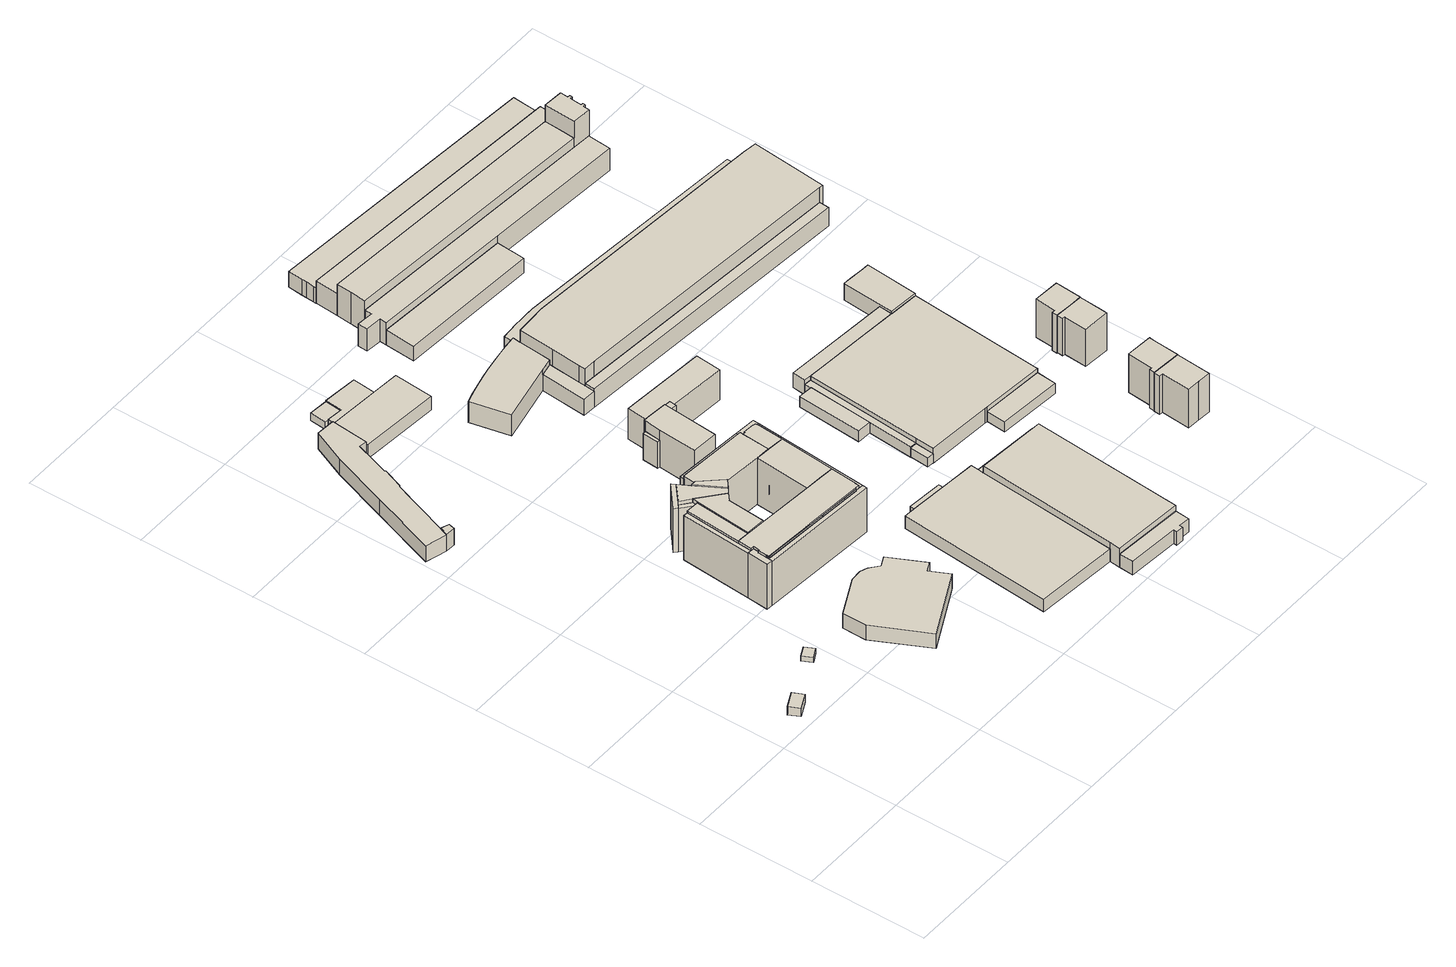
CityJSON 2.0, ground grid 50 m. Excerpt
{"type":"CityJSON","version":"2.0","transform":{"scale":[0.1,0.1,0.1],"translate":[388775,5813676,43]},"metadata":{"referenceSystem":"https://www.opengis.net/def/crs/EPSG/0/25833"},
"CityObjects":{
"building1":{"type":"Building","attributes":{"Gemeindeschluessel":"11000007","BezugspunktDach":"2200","function":"51009_1610","measuredHeight":3.98,"storeysAboveGround":0},"address":[{"country":"Germany","locality":"Berlin"}],"geometry":[{"type":"Solid","lod":"1","boundaries":[[[[0,1,2,3]],[[4,5,6,7]],[[4,7,3,2]],[[5,4,2,1]],[[6,5,1,0]],[[7,6,0,3]]]]}]},
"building2":{"type":"Building","attributes":{"Gemeindeschluessel":"11000007","BezugspunktDach":"2200","function":"31001_2143","measuredHeight":2.63,"storeysAboveGround":1},"address":[{"country":"Germany","locality":"Berlin","thoroughfareNumber":"76B (1)","thoroughfareName":"Bessemerstraße"}],"geometry":[{"type":"Solid","lod":"1","boundaries":[[[[8,9,10,11]],[[12,13,14,15]],[[12,15,11,10]],[[13,12,10,9]],[[14,13,9,8]],[[15,14,8,11]]]]}]},
"building3":{"type":"Building","attributes":{"Gemeindeschluessel":"11000007","BezugspunktDach":"2200","function":"51009_1610","measuredHeight":9.42,"storeysAboveGround":0},"address":[{"country":"Germany","locality":"Berlin"}],"geometry":[{"type":"Solid","lod":"1","boundaries":[[[[16,17,18,19]],[[20,21,22,23]],[[20,23,19,18]],[[21,20,18,17]],[[22,21,17,16]],[[23,22,16,19]]]]}]},
"building4":{"type":"Building","attributes":{"Gemeindeschluessel":"11000007","BezugspunktDach":"2200","function":"31001_2143","measuredHeight":7.79,"storeysAboveGround":2},"address":[{"country":"Germany","locality":"Berlin","thoroughfareNumber":"38 (2)","thoroughfareName":"Bessemerstraße"}],"geometry":[{"type":"Solid","lod":"1","boundaries":[[[[24,25,26,27,28,29,30,31,32,33,34,35,36]],[[37,38,39,40,41,42,43,44,45,46,47,48,49]],[[37,49,36,35]],[[38,37,35,34]],[[39,38,34,33]],[[40,39,33,32]],[[41,40,32,31]],[[42,41,31,30]],[[43,42,30,29]],[[44,43,29,28]],[[45,44,28,27]],[[46,45,27,26]],[[47,46,26,25]],[[48,47,25,24]],[[49,48,24,36]]]]}]},
"building5":{"type":"Building","attributes":{"Gemeindeschluessel":"11000007","BezugspunktDach":"2200","function":"31001_2143","measuredHeight":7.1,"storeysAboveGround":2},"address":[{"country":"Germany","locality":"Berlin","thoroughfareNumber":"76D (1)","thoroughfareName":"Bessemerstraße"}],"geometry":[{"type":"Solid","lod":"1","boundaries":[[[[50,51,52,53,54,55,56,57,58,59,60]],[[61,62,63,64,65,66,67,68,69,70,71]],[[61,71,60,59]],[[62,61,59,58]],[[63,62,58,57]],[[64,63,57,56]],[[65,64,56,55]],[[66,65,55,54]],[[67,66,54,53]],[[68,67,53,52]],[[69,68,52,51]],[[70,69,51,50]],[[71,70,50,60]]]]}]},
"building6":{"type":"Building","attributes":{"Gemeindeschluessel":"11000007","function":"51009_1610"},"address":[{"country":"Germany","locality":"Berlin"}],"children":["building6-1","building6-2","building6-3"]},
"building6-1":{"type":"BuildingPart","attributes":{"BezugspunktDach":"2200","measuredHeight":21.3,"storeysAboveGround":0},"parents":["building6"],"geometry":[{"type":"MultiSurface","lod":"1","boundaries":[[[72,73,74,75]],[[76,77,78,79]],[[76,79,75,74]],[[77,76,74,73]],[[80,81,82,83,84,85,86,73,72]],[[79,78,72,75]],[[77,86,85,84]],[[78,83,82,81,80]]]}]},
"building6-2":{"type":"BuildingPart","attributes":{"BezugspunktDach":"2200","measuredHeight":21.1,"storeysAboveGround":0},"parents":["building6"],"geometry":[{"type":"Solid","lod":"1","boundaries":[[[[87,88,86,85]],[[77,89,90,84]],[[89,77,86,88]],[[90,89,88,87]],[[84,90,87,85]],[[77,84,85,86]]]]}]},
"building6-3":{"type":"BuildingPart","attributes":{"BezugspunktDach":"2200","measuredHeight":21.1,"storeysAboveGround":0},"parents":["building6"],"geometry":[{"type":"Solid","lod":"1","boundaries":[[[[91,92,82,81]],[[83,93,94,78]],[[93,83,82,92]],[[94,93,92,91]],[[78,94,91,81]],[[83,78,81,82]]]]}]},
"building7":{"type":"Building","attributes":{"Gemeindeschluessel":"11000007","function":"51009_1610"},"address":[{"country":"Germany","locality":"Berlin"}],"children":["building7-1","building7-2","building7-3","building7-4","building7-5","building7-6"]},
"building7-1":{"type":"BuildingPart","attributes":{"BezugspunktDach":"2200","measuredHeight":21.5,"storeysAboveGround":0},"parents":["building7"],"geometry":[{"type":"Solid","lod":"1","boundaries":[[[[95,96,97,98,99,100,101,102,103,104,105,106,107,108,109,110]],[[111,112,113,114,115,116,117,118,119,120,121,122,123,124,125,126]],[[112,111,109,108]],[[113,112,108,107]],[[114,113,107,106]],[[115,114,106,105]],[[116,115,105,104]],[[117,116,104,103]],[[118,117,103,102]],[[119,118,102,101]],[[120,119,101,100]],[[121,120,100,99]],[[122,121,99,98]],[[125,124,96,95]],[[126,125,95,110]],[[111,126,110,109]],[[97,123,122,98]],[[124,123,97,96]]]]}]},
"building7-2":{"type":"BuildingPart","attributes":{"BezugspunktDach":"2200","measuredHeight":21.54,"storeysAboveGround":0},"parents":["building7"],"geometry":[{"type":"Solid","lod":"1","boundaries":[[[[127,128,129,130,131,132,133,134]],[[135,136,137,138,139,140,141,142]],[[135,142,134,133]],[[137,136,132,131]],[[138,137,131,130]],[[140,139,129,128]],[[141,140,128,127]],[[142,141,127,134]],[[136,135,133,132]],[[139,138,130,129]]]]}]},
"building7-3":{"type":"BuildingPart","attributes":{"BezugspunktDach":"2200","measuredHeight":22.33,"storeysAboveGround":0},"parents":["building7"],"geometry":[{"type":"MultiSurface","lod":"1","boundaries":[[[143,144,145,146,147,148,149,150]],[[151,152,153,154,155,111,126,156]],[[151,156,150,149]],[[152,157,158,149,148]],[[153,152,148,147]],[[154,153,147,146]],[[155,154,146,145]],[[111,155,145,144]],[[126,110,109,144,143]],[[156,126,143,150]],[[158,157,152,151]],[[111,109,110,126]]]}]},
"building7-4":{"type":"BuildingPart","attributes":{"BezugspunktDach":"2200","measuredHeight":21.57,"storeysAboveGround":0},"parents":["building7"],"geometry":[{"type":"MultiSurface","lod":"1","boundaries":[[[96,130,129,159,160,161,162,98,97]],[[122,163,164,165,166,139,138,124,123]],[[122,98,97,98]],[[163,122,98,162]],[[164,163,162,161]],[[165,164,161,160]],[[166,165,160,159]],[[139,166,159,129]],[[138,130,129,130]],[[124,138,130,96]],[[167,97,96,97]],[[123,97,98,122]],[[139,129,130,138]],[[123,168,124,96,97,167]]]}]},
"building7-5":{"type":"BuildingPart","attributes":{"BezugspunktDach":"2200","measuredHeight":21.55,"storeysAboveGround":0},"parents":["building7"],"geometry":[{"type":"Solid","lod":"1","boundaries":[[[[133,132,169,170]],[[171,136,135,172]],[[171,172,170,169]],[[136,171,169,132]],[[172,135,133,170]],[[135,136,132,133]]]]}]},
"building7-6":{"type":"BuildingPart","attributes":{"BezugspunktDach":"2200","measuredHeight":21.54,"storeysAboveGround":0},"parents":["building7"],"geometry":[{"type":"Solid","lod":"1","boundaries":[[[[157,173,174,158]],[[175,176,152,151]],[[175,151,158,174]],[[176,175,174,173]],[[152,176,173,157]],[[151,152,157,158]]]]}]},
"building8":{"type":"Building","attributes":{"Gemeindeschluessel":"11000007","function":"31001_2020"},"address":[{"country":"Germany","locality":"Berlin","thoroughfareNumber":"42B (4)","thoroughfareName":"Bessemerstraße"}],"children":["building8-1","building8-2","building8-3","building8-4","building8-5","building8-6","building8-7","building8-8","building8-9"]},
"building8-1":{"type":"BuildingPart","attributes":{"BezugspunktDach":"2200","measuredHeight":23.2,"storeysAboveGround":6},"parents":["building8"],"geometry":[{"type":"MultiSurface","lod":"1","boundaries":[[[177,178,179,180,181,182,183,184,185,186,187,188,189,190,191,192,193,194]],[[195,196,197,198,199,200,201,202,203,204,205,206,207,208,209,210,211,212]],[[195,212,194,193]],[[213,214,195,193,192]],[[196,215,197]],[[213,196,192,216,217]],[[198,197,191,190]],[[201,200,188,187]],[[202,201,187,186]],[[203,202,186,185]],[[204,203,185,184]],[[205,218,219,220,184,183]],[[206,205,183,182]],[[207,206,182,181]],[[208,207,181,180]],[[209,208,180,179]],[[210,209,179,178]],[[211,210,178,177]],[[212,211,177,194]],[[196,195,214,213]],[[213,217,215,196]],[[197,215,217,216,191]],[[199,221,222,189]],[[198,190,222,221]],[[200,199,189,188,223]],[[204,220,219,218]]]}]},
"building8-2":{"type":"BuildingPart","attributes":{"BezugspunktDach":"2200","measuredHeight":23.04,"storeysAboveGround":6},"parents":["building8"],"geometry":[{"type":"MultiSurface","lod":"1","boundaries":[[[224,225,226,227,228,229,230,231,232,233,234,235]],[[236,237,238,239,240,241,242,243,244,245,246,247]],[[237,236,234,233]],[[238,237,233,232]],[[239,238,232,231]],[[240,239,231,230]],[[241,240,230,229]],[[242,241,229,228]],[[243,242,228,227]],[[244,243,227,226]],[[245,244,226,225]],[[246,248,247]],[[236,247,235,234]],[[246,245,225,224]],[[247,248,249,235]],[[249,248,246,224]]]}]},
"building8-3":{"type":"BuildingPart","attributes":{"BezugspunktDach":"2200","measuredHeight":22.59,"storeysAboveGround":6},"parents":["building8"],"geometry":[{"type":"MultiSurface","lod":"1","boundaries":[[[250,251,252,253,254,255,256]],[[257,258,236,247,259,260,261]],[[257,261,256,255]],[[258,257,255,254]],[[236,258,254,253]],[[262,235,252,251]],[[260,259,251,250]],[[236,234,235,247]],[[259,247,235,262]],[[250,256,261,260]]]}]},
"building8-4":{"type":"BuildingPart","attributes":{"BezugspunktDach":"2200","measuredHeight":23.22,"storeysAboveGround":6},"parents":["building8"],"geometry":[{"type":"MultiSurface","lod":"1","boundaries":[[[263,264,225,249,262,265]],[[259,248,245,200,221,198]],[[259,198,265,262]],[[235,247,248,259,262,249]],[[245,225,224,249,248,249,225]],[[200,245,225,264]],[[222,189,188,264,263]],[[190,222,221,263,265]],[[248,247,235,249]],[[246,224,225,245]],[[246,248,249,224]],[[221,199,189,222]],[[200,188,189,199]],[[266,198,221,222,190]]]}]},
"building8-5":{"type":"BuildingPart","attributes":{"BezugspunktDach":"2200","measuredHeight":21.89,"storeysAboveGround":6},"parents":["building8"],"geometry":[{"type":"Solid","lod":"1","boundaries":[[[[267,268,269,220,219,270]],[[218,204,271,272,273,274]],[[218,274,270,219]],[[271,204,220,269]],[[272,271,269,268]],[[273,272,268,267]],[[274,273,267,270]],[[204,218,219,220]]]]}]},
"building8-6":{"type":"BuildingPart","attributes":{"BezugspunktDach":"2200","measuredHeight":22.98,"storeysAboveGround":6},"parents":["building8"],"geometry":[{"type":"MultiSurface","lod":"1","boundaries":[[[217,275,276,214]],[[277,278,215,195]],[[277,195,214,276]],[[278,277,276,275]],[[215,278,275,217]],[[195,196,213,214]],[[215,217,213,196]]]}]},
"building8-7":{"type":"BuildingPart","attributes":{"BezugspunktDach":"2200","measuredHeight":22.96,"storeysAboveGround":6},"parents":["building8"],"geometry":[{"type":"MultiSurface","lod":"1","boundaries":[[[279,280,281,282,283,284]],[[278,285,286,287,197,215]],[[275,217,215,284,283]],[[285,278,283,282]],[[288,289,290,291,282,281]],[[287,286,281,280]],[[197,287,280,279]],[[216,191,279,284]],[[278,215,217,275]],[[286,292,293,289,288]],[[285,291,290,289,293]],[[217,215,197,191,216]]]}]},
"building8-8":{"type":"BuildingPart","attributes":{"BezugspunktDach":"2200","measuredHeight":23.99,"storeysAboveGround":6},"parents":["building8"],"geometry":[{"type":"MultiSurface","lod":"1","boundaries":[[[290,289,288,294,295,296,297,298]],[[299,300,301,302,286,293,285,303]],[[299,303,298,297]],[[300,299,297,296]],[[286,302,294,288]],[[303,285,290,298]],[[301,300,304,296,295]],[[301,295,294,302]],[[293,286,288,289]],[[285,293,289,290]]]}]},
"building8-9":{"type":"BuildingPart","attributes":{"BezugspunktDach":"2200","measuredHeight":23.34,"storeysAboveGround":6},"parents":["building8"],"geometry":[{"type":"MultiSurface","lod":"1","boundaries":[[[305,306,307,308]],[[261,260,302,300]],[[261,300,308,307]],[[309,250,256,307,306]],[[302,260,306,305]],[[300,296,295,301,295,294,305,308]],[[260,261,256,250,309]],[[310,301,295,296,300]],[[302,294,295,301]]]}]},
"building9":{"type":"Building","attributes":{"Gemeindeschluessel":"11000007","BezugspunktDach":"2200","function":"51009_1610","measuredHeight":3.65,"storeysAboveGround":0},"address":[{"country":"Germany","locality":"Berlin"}],"geometry":[{"type":"Solid","lod":"1","boundaries":[[[[311,312,313,314,315]],[[316,317,318,319,320]],[[316,320,315,314]],[[317,316,314,313]],[[318,317,313,312]],[[319,318,312,311]],[[320,319,311,315]]]]}]},
"building10":{"type":"Building","attributes":{"Gemeindeschluessel":"11000007","BezugspunktDach":"2200","function":"31001_2120","measuredHeight":6.73,"storeysAboveGround":2},"address":[{"country":"Germany","locality":"Berlin","thoroughfareNumber":"38 (3)","thoroughfareName":"Bessemerstraße"}],"geometry":[{"type":"Solid","lod":"1","boundaries":[[[[321,322,323,324,325,326,327]],[[41,40,328,329,330,331,332]],[[41,332,327,326]],[[40,41,326,325]],[[328,40,325,324]],[[329,328,324,323]],[[330,329,323,322]],[[331,330,322,321]],[[332,331,321,327]]]]}]},
"building11":{"type":"Building","attributes":{"Gemeindeschluessel":"11000007","BezugspunktDach":"2200","function":"31001_2120","measuredHeight":4.16,"storeysAboveGround":1},"address":[{"country":"Germany","locality":"Berlin","thoroughfareNumber":"28 (2)","thoroughfareName":"Bessemerstraße"}],"geometry":[{"type":"Solid","lod":"1","boundaries":[[[[333,334,335,336,337,338]],[[339,340,341,342,329,328]],[[339,328,338,337]],[[340,339,337,336]],[[341,340,336,335]],[[342,341,335,334]],[[329,342,334,333]],[[328,329,333,338]]]]}]},
"building12":{"type":"Building","attributes":{"Gemeindeschluessel":"11000007","BezugspunktDach":"2200","function":"51009_1610","measuredHeight":12.98,"storeysAboveGround":0},"address":[{"country":"Germany","locality":"Berlin"}],"geometry":[{"type":"Solid","lod":"1","boundaries":[[[[343,344,345,346]],[[347,348,349,350]],[[347,350,346,345]],[[348,347,345,344]],[[349,348,344,343]],[[350,349,343,346]]]]}]},
"building13":{"type":"Building","attributes":{"Gemeindeschluessel":"11000007","BezugspunktDach":"2200","function":"31001_2111","measuredHeight":6.1,"storeysAboveGround":2},"address":[{"country":"Germany","locality":"Berlin","thoroughfareNumber":"76A (1)","thoroughfareName":"Bessemerstraße"}],"geometry":[{"type":"Solid","lod":"1","boundaries":[[[[351,352,353,354,355,356,357,358]],[[359,360,361,362,363,364,365,366]],[[359,366,358,357]],[[360,359,357,356]],[[361,360,356,355]],[[362,361,355,354]],[[363,362,354,353]],[[364,363,353,352]],[[365,364,352,351]],[[366,365,351,358]]]]}]},
"building14":{"type":"Building","attributes":{"Gemeindeschluessel":"11000007","BezugspunktDach":"2200","function":"51009_1610","measuredHeight":17.72,"storeysAboveGround":0},"address":[{"country":"Germany","locality":"Berlin"}],"geometry":[{"type":"Solid","lod":"1","boundaries":[[[[367,368,369,370]],[[371,372,373,374]],[[371,374,370,369]],[[372,371,369,368]],[[373,372,368,367]],[[374,373,367,370]]]]}]},
"building15":{"type":"Building","attributes":{"Gemeindeschluessel":"11000007","BezugspunktDach":"2200","function":"31001_2143","measuredHeight":2.89,"storeysAboveGround":1},"address":[{"country":"Germany","locality":"Berlin","thoroughfareNumber":"42A (1)","thoroughfareName":"Bessemerstraße"}],"geometry":[{"type":"Solid","lod":"1","boundaries":[[[[375,376,377,378]],[[379,380,381,382]],[[379,382,378,377]],[[380,379,377,376]],[[381,380,376,375]],[[382,381,375,378]]]]}]},
"building16":{"type":"Building","attributes":{"Gemeindeschluessel":"11000007","function":"31001_2020"},"address":[{"country":"Germany","locality":"Berlin","thoroughfareNumber":"42B","thoroughfareName":"Bessemerstraße"}],"children":["building16-1","building16-2"]},
"building16-1":{"type":"BuildingPart","attributes":{"BezugspunktDach":"2200","measuredHeight":15.37,"storeysAboveGround":4},"parents":["building16"],"geometry":[{"type":"MultiSurface","lod":"1","boundaries":[[[383,384,385,386,387,388]],[[389,390,391,392,393,394]],[[389,394,388,387]],[[390,389,387,386]],[[391,390,386,385]],[[392,391,385,384]],[[393,392,384,383]],[[394,393,395,396]],[[395,383,388,396]]]}]},
"building16-2":{"type":"BuildingPart","attributes":{"BezugspunktDach":"2200","measuredHeight":18.25,"storeysAboveGround":4},"parents":["building16"],"geometry":[{"type":"MultiSurface","lod":"1","boundaries":[[[397,398,399,400,401,402,403,404]],[[405,406,407,396,395,408,409,410]],[[405,410,404,403]],[[406,405,403,402]],[[407,406,402,401]],[[396,407,401,400]],[[383,388,411,400,399]],[[408,395,399,398]],[[409,408,398,397]],[[410,409,397,404]],[[395,396,411,388,383]]]}]},
"building17":{"type":"Building","attributes":{"Gemeindeschluessel":"11000007","function":"31001_2111"},"address":[{"country":"Germany","locality":"Berlin","thoroughfareNumber":"76A","thoroughfareName":"Bessemerstraße"}],"children":["building17-1","building17-2"]},
"building17-1":{"type":"BuildingPart","attributes":{"BezugspunktDach":"2200","measuredHeight":9.31,"storeysAboveGround":3},"parents":["building17"],"geometry":[{"type":"Solid","lod":"1","boundaries":[[[[412,413,414,415,416]],[[365,364,417,418,419]],[[365,419,416,415]],[[364,365,415,414]],[[417,364,414,413]],[[418,417,413,412]],[[419,418,412,416],[420,421,422,423]],[[422,421,420,423]]]]}]},
"building17-2":{"type":"BuildingPart","attributes":{"BezugspunktDach":"2200","measuredHeight":6.49,"storeysAboveGround":3},"parents":["building17"],"geometry":[{"type":"Solid","lod":"1","boundaries":[[[[424,425,426,427,428,423,422,429]],[[421,420,430,431,432,433,434,435]],[[421,435,429,422]],[[430,420,423,428]],[[431,430,428,427]],[[432,431,427,426]],[[433,432,426,425]],[[434,433,425,424]],[[435,434,424,429]],[[420,421,422,423]]]]}]},
"building18":{"type":"Building","attributes":{"Gemeindeschluessel":"11000007","BezugspunktDach":"2200","function":"51009_1610","measuredHeight":4.45,"storeysAboveGround":0},"address":[{"country":"Germany","locality":"Berlin"}],"geometry":[{"type":"Solid","lod":"1","boundaries":[[[[436,437,438,439]],[[440,441,442,443]],[[440,443,439,438]],[[441,440,438,437]],[[442,441,437,436]],[[443,442,436,439]]]]}]},
"building19":{"type":"Building","attributes":{"Gemeindeschluessel":"11000007","BezugspunktDach":"2200","function":"31001_2120","measuredHeight":5.25,"storeysAboveGround":1},"address":[{"country":"Germany","locality":"Berlin","thoroughfareNumber":"42A (2)","thoroughfareName":"Bessemerstraße"}],"geometry":[{"type":"Solid","lod":"1","boundaries":[[[[444,445,446,447]],[[448,449,450,451]],[[448,451,447,446]],[[449,448,446,445]],[[450,449,445,444]],[[451,450,444,447]]]]}]},
"building20":{"type":"Building","attributes":{"Gemeindeschluessel":"11000007","BezugspunktDach":"2200","function":"51009_1610","measuredHeight":4.87,"storeysAboveGround":0},"address":[{"country":"Germany","locality":"Berlin"}],"geometry":[{"type":"Solid","lod":"1","boundaries":[[[[452,453,454,455]],[[363,456,417,364]],[[363,364,455,454]],[[456,363,454,453]],[[417,456,453,452]],[[364,417,452,455]]]]}]},
"building21":{"type":"Building","attributes":{"Gemeindeschluessel":"11000007","function":"51009_1610"},"address":[{"country":"Germany","locality":"Berlin"}],"children":["building21-1","building21-2","building21-3","building21-4"]},
"building21-1":{"type":"BuildingPart","attributes":{"BezugspunktDach":"2200","measuredHeight":8.12,"storeysAboveGround":0},"parents":["building21"],"geometry":[{"type":"Solid","lod":"1","boundaries":[[[[457,458,459,460,461,462,463,464,465,466,467,468,469]],[[470,471,472,473,474,475,476,477,478,479,480,481,482]],[[471,470,468,467]],[[472,471,467,466]],[[473,472,466,465]],[[474,473,465,464]],[[475,474,464,463]],[[476,475,463,462]],[[477,476,462,461]],[[478,477,461,460]],[[479,478,460,459]],[[480,479,459,458]],[[481,480,458,457]],[[470,482,469,468]],[[482,481,457,469]]]]}]},
"building21-2":{"type":"BuildingPart","attributes":{"BezugspunktDach":"2200","measuredHeight":10.1,"storeysAboveGround":0},"parents":["building21"],"geometry":[{"type":"MultiSurface","lod":"1","boundaries":[[[483,484,485,486,487,488,489,490,491,492,493,494,495,496]],[[497,498,499,500,501,502,503,470,482,481,504,505,506,507]],[[497,507,496,495]],[[498,497,495,494]],[[499,498,494,493]],[[500,499,493,492]],[[501,500,492,491]],[[502,501,491,490]],[[503,502,490,489]],[[470,503,489,488]],[[469,468,488,487]],[[481,482,487,486],[481,457,469,482]],[[504,481,486,485]],[[508,509,485,484]],[[506,505,484,483]],[[507,506,483,496]],[[482,470,468,469]],[[457,481,482,469]],[[510,505,504,509,508]]]}]},
"building21-3":{"type":"BuildingPart","attributes":{"BezugspunktDach":"2200","measuredHeight":8.55,"storeysAboveGround":0},"parents":["building21"],"geometry":[{"type":"MultiSurface","lod":"1","boundaries":[[[511,512,513,509,508,514]],[[505,504,515,516,517,518]],[[505,518,514,508]],[[515,504,509,513]],[[516,515,513,512]],[[518,517,511,514]],[[504,505,508,509,519]],[[517,516,512,511]]]}]},
"building21-4":{"type":"BuildingPart","attributes":{"BezugspunktDach":"2200","measuredHeight":8.89,"storeysAboveGround":0},"parents":["building21"],"geometry":[{"type":"MultiSurface","lod":"1","boundaries":[[[520,521,522,523,524]],[[516,525,526,527,517]],[[516,512,511,524,523]],[[525,516,523,522]],[[526,525,522,521]],[[527,526,521,520]],[[517,527,520,524]],[[517,511,512,516]]]}]},
"building22":{"type":"Building","attributes":{"Gemeindeschluessel":"11000007","function":"31001_2120"},"address":[{"country":"Germany","locality":"Berlin","thoroughfareNumber":"42A","thoroughfareName":"Bessemerstraße"}],"children":["building22-1","building22-2","building22-3","building22-4","building22-5"]},
"building22-1":{"type":"BuildingPart","attributes":{"BezugspunktDach":"2200","measuredHeight":8.73,"storeysAboveGround":2},"parents":["building22"],"geometry":[{"type":"MultiSurface","lod":"1","boundaries":[[[528,529,530,531,532,533]],[[534,535,536,537,538,539]],[[534,539,540,541,542,543,533,532]],[[535,534,532,531]],[[536,535,531,530]],[[537,536,530,529]],[[538,537,529,528]],[[543,544,545,528,533]],[[539,538,546,540]],[[543,542,541,540]],[[540,546,545,544,543]]]}]},
"building22-2":{"type":"BuildingPart","attributes":{"BezugspunktDach":"2200","measuredHeight":5.85,"storeysAboveGround":2},"parents":["building22"],"geometry":[{"type":"MultiSurface","lod":"1","boundaries":[[[547,548,549,550]],[[551,552,553,554]],[[551,554,550,549]],[[553,552,548,547]],[[554,553,547,550]],[[552,551,549,548,555]]]}]},
"building22-3":{"type":"BuildingPart","attributes":{"BezugspunktDach":"2200","measuredHeight":9.79,"storeysAboveGround":2},"parents":["building22"],"geometry":[{"type":"MultiSurface","lod":"1","boundaries":[[[556,557,558,559,544,543,560,561,562,563]],[[564,565,566,540,546,567,568,569,570,571]],[[564,571,563,562]],[[572,573,562,561]],[[574,561,560]],[[575,543,560,566,560,543]],[[567,546,544,559]],[[568,567,559,558]],[[569,568,558,557],[552,551,549,548]],[[570,569,557,556]],[[571,570,556,563]],[[565,564,573,572]],[[566,576,574,560]],[[565,561,574,576]],[[540,566,560,543,575]],[[546,540,577,543,544]],[[549,551,552,548]]]}]},
"building22-4":{"type":"BuildingPart","attributes":{"BezugspunktDach":"2200","measuredHeight":4.99,"storeysAboveGround":2},"parents":["building22"],"geometry":[{"type":"Solid","lod":"1","boundaries":[[[[573,572,578,579,580,581]],[[450,449,582,565,564,583]],[[450,583,581,580]],[[449,450,580,579]],[[582,449,579,578]],[[583,564,573,581]],[[582,578,572,565]],[[565,572,573,564]]]]}]},
"building22-5":{"type":"BuildingPart","attributes":{"BezugspunktDach":"2200","measuredHeight":9.21,"storeysAboveGround":2},"parents":["building22"],"geometry":[{"type":"MultiSurface","lod":"1","boundaries":[[[574,543,542,584,585,586]],[[587,588,541,540,576,582]],[[587,582,586,585]],[[588,587,585,584]],[[541,588,584,542]],[[582,578,572,565,561,586]],[[589,540,541,542,543]],[[576,566,560,574]],[[540,543,560,566]],[[576,574,561,565]],[[565,572,578,582]]]}]},
"building23":{"type":"Building","attributes":{"Gemeindeschluessel":"11000007","function":"31001_2111"},"address":[{"country":"Germany","locality":"Berlin","thoroughfareNumber":"28 (1)","thoroughfareName":"Bessemerstraße"}],"children":["building23-1","building23-2","building23-3","building23-4","building23-5","building23-6"]},
"building23-1":{"type":"BuildingPart","attributes":{"BezugspunktDach":"2200","measuredHeight":23.06,"storeysAboveGround":5},"parents":["building23"],"geometry":[{"type":"MultiSurface","lod":"1","boundaries":[[[590,591,592,593,594,595,596,597,598,599,600,601,602]],[[603,604,605,606,607,608,609,610,611,612,613,614,615]],[[616,617,618,617,619,602,601]],[[604,620,621,603,601,600]],[[605,604,600,599]],[[606,605,599,598]],[[607,606,598,597]],[[608,607,597,596]],[[609,608,596,595]],[[610,609,595,594]],[[611,610,594,593]],[[612,611,593,592]],[[613,612,592,591]],[[614,613,591,590]],[[622,623,624,590,602]],[[603,618,617,616]],[[615,625,619,617,618]],[[603,621,620,604]],[[615,614,626,624,623,622]]]}]},
"building23-2":{"type":"BuildingPart","attributes":{"BezugspunktDach":"2200","measuredHeight":18,"storeysAboveGround":5},"parents":["building23"],"geometry":[{"type":"MultiSurface","lod":"1","boundaries":[[[619,617,616,627,628,629]],[[630,631,632,633,634,635]],[[630,635,629,628]],[[631,630,628,627]],[[621,636,627,616]],[[632,631,637,638]],[[633,632,616,603,618]],[[634,633,617,618,615,619]],[[639,623,640,619,629]],[[638,637,636,621]],[[618,603,616,617]],[[619,615,618,617]],[[635,634,640,623,639]]]}]},
"building23-3":{"type":"BuildingPart","attributes":{"BezugspunktDach":"2200","measuredHeight":8.7,"storeysAboveGround":5},"parents":["building23"],"geometry":[{"type":"Solid","lod":"1","boundaries":[[[[641,642,643,644]],[[645,646,647,648]],[[645,648,644,643]],[[647,646,642,641]],[[648,647,641,644]],[[646,645,643,642]]]]}]},
"building23-4":{"type":"BuildingPart","attributes":{"BezugspunktDach":"2200","measuredHeight":10.78,"storeysAboveGround":5},"parents":["building23"],"geometry":[{"type":"MultiSurface","lod":"1","boundaries":[[[621,620,649,650,636]],[[651,652,653,638,637]],[[651,637,636,650]],[[654,655,650,649]],[[653,652,649,620]],[[638,653,620,604,603]],[[652,651,655,654]],[[603,604,620,621]],[[638,656,621,636,637]]]}]},
"building23-5":{"type":"BuildingPart","attributes":{"BezugspunktDach":"2200","measuredHeight":10.76,"storeysAboveGround":5},"parents":["building23"],"geometry":[{"type":"MultiSurface","lod":"1","boundaries":[[[657,658,659,660,661,624,623,639,662,663,664]],[[665,666,635,634,667,668,669,670,671,672,673]],[[665,673,664,663]],[[666,665,663,662]],[[635,666,662,639]],[[634,635,639,635,634,623]],[[667,634,615,614,624]],[[668,667,624,661]],[[669,668,661,660]],[[670,669,660,659]],[[643,642,659,658]],[[671,670,646,645]],[[672,671,658,657]],[[673,672,657,664]],[[623,624,614,615]],[[645,646,642,643]]]}]},
"building23-6":{"type":"BuildingPart","attributes":{"BezugspunktDach":"2200","measuredHeight":8.66,"storeysAboveGround":5},"parents":["building23"],"geometry":[{"type":"MultiSurface","lod":"1","boundaries":[[[654,674,675,676,677,678,679,655]],[[680,681,682,683,684,685,686,687]],[[680,687,655,679]],[[681,680,679,678]],[[682,681,678,677]],[[683,682,677,676]],[[684,683,676,675]],[[685,684,675,674]],[[686,685,674,654]],[[687,686,654,652,651]],[[651,652,654,655]]]}]},
"building24":{"type":"Building","attributes":{"Gemeindeschluessel":"11000007","BezugspunktDach":"2200","function":"31001_2142","measuredHeight":16.34,"storeysAboveGround":3},"address":[{"country":"Germany","locality":"Berlin","thoroughfareNumber":"38 (1)","thoroughfareName":"Bessemerstraße"}],"geometry":[{"type":"Solid","lod":"1","boundaries":[[[[688,689,690,691,692,693,694,695,696,697,698]],[[699,700,701,702,703,704,705,706,707,708,709]],[[699,709,698,697]],[[700,699,697,696]],[[701,700,696,695]],[[702,701,695,694]],[[703,702,694,693]],[[704,703,693,692]],[[705,704,692,691]],[[706,705,691,690]],[[707,706,690,689]],[[708,707,689,688]],[[709,708,688,698]]]]}]},
"building25":{"type":"Building","attributes":{"Gemeindeschluessel":"11000007","BezugspunktDach":"2200","function":"31001_1010","measuredHeight":19.35,"storeysAboveGround":5},"address":[{"country":"Germany","locality":"Berlin","thoroughfareNumber":"66","thoroughfareName":"Bessemerstraße"}],"geometry":[{"type":"Solid","lod":"1","boundaries":[[[[710,711,712,713,714,715,716,717]],[[718,719,720,721,722,723,724,725]],[[718,725,717,716]],[[719,718,716,715]],[[720,719,715,714]],[[721,720,714,713]],[[722,721,713,712]],[[723,722,712,711]],[[724,723,711,710]],[[725,724,710,717]]]]}]},
"building26":{"type":"Building","attributes":{"Gemeindeschluessel":"11000007","BezugspunktDach":"2200","function":"31001_1010","measuredHeight":19.33,"storeysAboveGround":5},"address":[{"country":"Germany","locality":"Berlin","thoroughfareNumber":"64","thoroughfareName":"Bessemerstraße"}],"geometry":[{"type":"Solid","lod":"1","boundaries":[[[[726,727,728,729,730,731,732,733,734]],[[735,736,737,738,739,740,741,742,743]],[[735,743,734,733]],[[736,735,733,732]],[[737,736,732,731]],[[738,737,731,730]],[[739,738,730,729]],[[740,739,729,728]],[[741,740,728,727]],[[742,741,727,726]],[[743,742,726,734]]]]}]},
"building27":{"type":"Building","attributes":{"Gemeindeschluessel":"11000007","BezugspunktDach":"2200","function":"31001_1010","measuredHeight":18.12,"storeysAboveGround":4},"address":[{"country":"Germany","locality":"Berlin","thoroughfareNumber":"58","thoroughfareName":"Bessemerstraße"}],"geometry":[{"type":"Solid","lod":"1","boundaries":[[[[744,745,746,747,748,749,750,751]],[[752,753,754,755,756,757,758,759]],[[752,759,751,750]],[[753,752,750,749]],[[754,753,749,748]],[[755,754,748,747]],[[756,755,747,746]],[[757,756,746,745]],[[758,757,745,744]],[[759,758,744,751]]]]}]},
"building28":{"type":"Building","attributes":{"Gemeindeschluessel":"11000007","BezugspunktDach":"2200","function":"51009_1610","measuredHeight":6.37,"storeysAboveGround":0},"address":[{"country":"Germany","locality":"Berlin"}],"geometry":[{"type":"Solid","lod":"1","boundaries":[[[[760,761,762,763]],[[764,765,766,767]],[[764,767,763,762]],[[765,764,762,761]],[[766,765,761,760]],[[767,766,760,763]]]]}]},
"building29":{"type":"Building","attributes":{"Gemeindeschluessel":"11000007","BezugspunktDach":"2200","function":"31001_1010","measuredHeight":19.36,"storeysAboveGround":4},"address":[{"country":"Germany","locality":"Berlin","thoroughfareNumber":"56","thoroughfareName":"Bessemerstraße"}],"geometry":[{"type":"Solid","lod":"1","boundaries":[[[[768,769,770,771,772,773,774,775]],[[776,777,778,779,780,781,782,783]],[[776,783,775,774]],[[777,776,774,773]],[[778,777,773,772]],[[779,778,772,771]],[[780,779,771,770]],[[781,780,770,769]],[[782,781,769,768]],[[783,782,768,775]]]]}]}
},
"vertices":[
[157,540,63],[225,574,63],[203,619,63],[135,585,63],[203,619,23],[225,574,23],[157,540,23],[135,585,23],
[412,676,49],[454,698,49],[434,738,49],[391,717,49],[434,738,23],[454,698,23],[412,676,23],[391,717,23],
[140,2080,99],[147,2107,99],[113,2119,99],[99,2082,99],[113,2119,19],[147,2107,19],[140,2080,19],[99,2082,19],
[99,2082,96],[113,2119,96],[203,2373,96],[207,2374,96],[239,2459,96],[235,2461,96],[286,2611,96],[320,2608,96],[334,2767,96],[255,2773,96],[192,2629,96],[106,2387,96],[9,2109,96],[106,2387,18],[192,2629,18],[255,2773,18],[334,2767,18],[320,2608,18],[286,2611,18],[235,2461,18],[239,2459,18],[207,2374,18],[203,2373,18],[113,2119,18],[99,2082,18],[9,2109,18],
[734,370,95],[1021,514,95],[981,594,95],[1021,614,95],[946,764,95],[903,743,95],[864,774,95],[833,785,95],[783,782,95],[619,701,95],[619,599,95],[619,701,24],[783,782,24],[833,785,24],[864,774,24],[903,743,24],[946,764,24],[1021,614,24],[981,594,24],[1021,514,24],[734,370,24],[619,599,24],
[591,1416,234],[686,1498,234],[677,1514,234],[577,1427,234],[677,1514,21],[686,1498,21],[591,1416,21],[577,1427,21],[591,1416,194],[591,1416,232],[605,1427,232],[605,1427,21],[672,1486,21],[672,1486,232],[686,1498,232],
[700,1438,232],[722,1437,232],[722,1437,21],[700,1438,21],
[645,1371,232],[647,1392,232],[647,1392,21],[645,1371,21],
[1082,940,233],[1083,960,233],[1065,962,233],[1066,978,233],[1064,978,233],[1063,962,233],[1046,963,233],[1046,960,233],[984,965,233],[865,974,233],[580,995,233],[580,997,233],[571,998,233],[572,1006,233],[570,1007,233],[568,979,233],[570,1007,18],[572,1006,18],[571,998,18],[580,997,18],[580,995,18],[865,974,18],[984,965,18],[1046,960,18],[1046,963,18],[1063,962,18],[1064,978,18],[1066,978,18],[1065,962,18],[1083,960,18],[1082,940,18],[568,979,18],
[1043,1455,233],[1043,1460,233],[1092,1456,233],[1121,1454,233],[1123,1480,233],[1032,1487,233],[1031,1469,233],[1030,1456,233],[1031,1469,18],[1032,1487,18],[1123,1480,18],[1121,1454,18],[1092,1456,18],[1043,1460,18],[1043,1455,18],[1030,1456,18],
[568,979,235],[570,1007,235],[573,1044,235],[577,1044,235],[579,1070,235],[567,1071,235],[549,1072,235],[542,981,235],[549,1072,18],[567,1071,18],[579,1070,18],[577,1044,18],[573,1044,18],[542,981,18],[567,1071,233],[549,1072,233],
[1092,1454,233],[1101,1453,233],[1100,1444,233],[1102,1444,233],[1102,1444,18],[1100,1444,18],[1101,1453,18],[1092,1454,18],[1065,962,125],[1074,961,18],
[728,1510,233],[727,1492,233],[728,1510,18],[727,1492,18],
[590,1375,233],[572,1376,233],[572,1376,18],[590,1375,18],
[579,1070,246],[577,1044,246],[573,1044,246],[570,1007,246],[572,1006,246],[571,998,246],[573,998,246],[1046,963,246],[1063,962,246],[1064,978,246],[1066,978,246],[1075,1092,246],[1072,1092,246],[942,1102,246],[705,1121,246],[584,1130,246],[571,1131,246],[567,1071,246],[571,1131,22],[584,1130,22],[705,1121,22],[942,1102,22],[1072,1092,22],[1075,1092,22],[1066,978,22],[1064,978,22],[1063,962,22],[1046,963,22],[573,998,22],[571,998,22],[572,1006,22],[570,1007,22],[573,1044,22],[577,1044,22],[579,1070,22],[567,1071,22],[584,1130,243],[571,1131,243],[624,1127,22],[624,1127,246],[624,1127,243],[580,997,22],[580,997,241],[1046,963,241],[1009,1097,22],[1009,1097,246],[1075,1092,134],
[1056,1332,247],[1094,1329,247],[1102,1444,247],[1100,1444,247],[1100,1451,247],[1101,1453,247],[1092,1454,247],[1092,1456,247],[1043,1460,247],[1043,1455,247],[1030,1456,247],[1021,1335,247],[1030,1456,22],[1043,1455,22],[1043,1460,22],[1092,1456,22],[1092,1454,22],[1101,1453,22],[1100,1451,22],[1100,1444,22],[1102,1444,22],[1094,1329,22],[1056,1332,22],[1021,1335,22],[1027,1335,22],[1027,1335,247],
[799,1352,248],[960,1340,248],[1021,1335,248],[1030,1456,248],[1031,1469,248],[727,1492,248],[722,1437,248],[727,1492,22],[1031,1469,22],[960,1340,22],[799,1352,22],[722,1437,22],[960,1340,247],
[1009,1097,247],[1075,1092,247],[942,1102,247],[942,1102,134],
[865,974,241],[984,965,241],[1046,960,241],[580,995,241],[1046,960,22],[984,965,22],[865,974,22],[580,995,22],
[645,1371,243],[590,1375,243],[590,1375,22],[645,1371,22],
[705,1121,251],[717,1282,251],[747,1308,251],[647,1392,251],[645,1371,251],[624,1127,251],[647,1392,22],[747,1308,22],[717,1282,22],[747,1308,250],[676,1368,250],[647,1392,250],[647,1392,136],[689,1357,22],[676,1368,22],
[767,1325,250],[720,1405,250],[700,1438,250],[672,1486,250],[605,1427,250],[672,1486,22],[700,1438,22],[720,1405,22],[767,1325,22],[605,1427,22],[700,1438,107],
[767,1325,255],[799,1352,255],[722,1437,255],[700,1438,255],[799,1352,188],[706,1429,22],
[364,2811,55],[432,2804,55],[439,2877,55],[358,2885,55],[352,2814,55],[358,2885,19],[439,2877,19],[432,2804,19],[364,2811,19],[352,2814,19],
[662,2573,85],[675,2741,85],[576,2749,85],[359,2765,85],[334,2767,85],[320,2608,85],[319,2601,85],[359,2765,18],[576,2749,18],[675,2741,18],[662,2573,18],[319,2601,18],
[576,2749,60],[587,2863,60],[439,2877,60],[432,2804,60],[364,2811,60],[359,2765,60],[364,2811,18],[432,2804,18],[439,2877,18],[587,2863,18],
[909,1736,151],[915,1805,151],[904,1806,151],[899,1738,151],[904,1806,22],[915,1805,22],[909,1736,22],[899,1738,22],
[1475,148,84],[1525,752,84],[1528,785,84],[1530,809,84],[1404,820,84],[1252,833,84],[1175,839,84],[1120,177,84],[1175,839,23],[1252,833,23],[1404,820,23],[1530,809,23],[1528,785,23],[1525,752,23],[1475,148,23],[1120,177,23],
[1050,1769,199],[1053,1800,199],[1026,1802,199],[1024,1771,199],[1026,1802,22],[1053,1800,22],[1050,1769,22],[1024,1771,22],
[1404,820,51],[1407,863,51],[1255,876,51],[1252,833,51],[1255,876,22],[1407,863,22],[1404,820,22],[1252,833,22],
[1026,1802,168],[1053,1800,168],[1321,1778,168],[1330,1887,168],[960,1917,168],[951,1809,168],[960,1917,20],[1330,1887,20],[1321,1778,20],[1053,1800,20],[1026,1802,20],[951,1809,20],[1026,1802,21],[951,1809,21],
[1007,1562,203],[1024,1771,203],[1026,1802,203],[951,1809,203],[916,1811,203],[915,1805,203],[909,1736,203],[896,1571,203],[909,1736,21],[915,1805,21],[916,1811,21],[1024,1771,21],[1007,1562,21],[896,1571,21],[951,1809,76],
[1772,76,116],[1823,728,116],[1525,752,116],[1475,148,116],[1471,101,116],[1823,728,23],[1772,76,23],[1471,101,23],[1772,76,24],[1471,101,24],[1471,101,89],[1772,76,89],
[1687,22,89],[1686,7,89],[1719,5,89],[1720,19,89],[1767,15,89],[1466,40,89],[1767,15,24],[1720,19,24],[1719,5,24],[1686,7,24],[1687,22,24],[1466,40,24],
[1514,968,65],[1520,1049,65],[1491,1051,65],[1485,971,65],[1491,1051,21],[1520,1049,21],[1514,968,21],[1485,971,21],
[1506,1245,71],[1526,1523,71],[1465,1528,71],[1445,1249,71],[1465,1528,19],[1526,1523,19],[1506,1245,19],[1445,1249,19],
[1823,728,72],[1826,760,72],[1528,785,72],[1525,752,72],[1826,760,23],
[1064,2476,85],[1200,2483,85],[2295,2401,85],[2296,2415,85],[2298,2478,85],[1251,2561,85],[1215,2561,85],[1179,2560,85],[1143,2559,85],[1107,2556,85],[1071,2553,85],[1066,2511,85],[1062,2476,85],[1066,2511,4],[1071,2553,4],[1107,2556,4],[1143,2559,4],[1179,2560,4],[1215,2561,4],[1251,2561,4],[2298,2478,4],[2296,2415,4],[2295,2401,4],[1200,2483,4],[1064,2476,4],[1062,2476,4],
[738,2270,105],[995,2325,105],[1052,2337,105],[1064,2476,105],[1062,2476,105],[1066,2511,105],[1020,2506,105],[974,2500,105],[928,2492,105],[882,2484,105],[837,2474,105],[792,2463,105],[747,2451,105],[702,2437,105],[747,2451,4],[792,2463,4],[837,2474,4],[882,2484,4],[928,2492,4],[974,2500,4],[1020,2506,4],[1052,2337,4],[995,2325,4],[738,2270,4],[702,2437,4],[995,2325,82],[1052,2337,82],[995,2325,56],
[1035,2124,82],[1039,2168,82],[1041,2195,82],[980,2128,82],[1041,2195,4],[1039,2168,4],[1035,2124,4],[980,2128,4],[1052,2337,55],
[2305,2029,93],[2307,2071,93],[1089,2164,93],[1039,2168,93],[1035,2124,93],[1089,2164,4],[2307,2071,4],[2305,2029,4],
[2122,1504,100],[2141,1730,100],[2107,1732,100],[2046,1737,100],[2013,1740,100],[1995,1514,100],[2013,1740,18],[2046,1737,18],[2107,1732,18],[2141,1730,18],[2122,1504,18],[1995,1514,18],[1995,1514,19],[2000,1571,19],[2000,1571,90],[1995,1514,90],[2122,1504,90],[2122,1504,65],[2122,1504,19],
[2069,838,70],[2076,923,70],[1805,945,70],[1798,860,70],[1805,945,21],[2076,923,21],[2069,838,21],[1798,860,21],[2076,923,46],
[1795,946,90],[1805,945,90],[2076,923,90],[2077,937,90],[1841,1527,90],[1559,1549,90],[1520,1049,90],[1514,968,90],[1520,1049,19],[1559,1549,19],[1841,1527,19],[2077,937,19],[2076,923,19],[1805,945,19],[1795,946,19],[1514,968,19],[1559,1549,69],[1520,1049,69],[1762,1533,90],[1995,1514,44],[1762,1533,19],[1995,1514,73],
[1528,1552,69],[1526,1523,69],[1506,1245,69],[1491,1051,69],[1528,1552,19],[1491,1051,19],
[1766,1590,90],[1533,1609,90],[1528,1552,90],[1533,1609,19],[1766,1590,19],[1995,1514,63],
[2069,2923,248],[2071,2950,248],[2082,2950,248],[2083,2961,248],[2073,2962,248],[2077,3014,248],[2087,3013,248],[2088,3024,248],[2077,3025,248],[2080,3058,248],[2078,3058,248],[1996,3064,248],[1987,2929,248],[1996,3064,18],[2078,3058,18],[2080,3058,18],[2077,3025,18],[2088,3024,18],[2087,3013,18],[2077,3014,18],[2073,2962,18],[2083,2961,18],[2082,2950,18],[2071,2950,18],[2069,2923,18],[1987,2929,18],[1996,3064,168],[1992,2996,168],[1992,2996,18],[1987,2929,168],[2078,3058,125],[1996,3064,125],[1987,2929,25],[1987,2929,124],[2069,2923,124],[1987,2929,82],[2069,2923,54],
[860,3143,168],[855,3077,168],[850,3011,168],[855,3077,16],[860,3143,16],[1996,3064,16],[1992,2996,16],[1987,2929,16],[850,3011,16],[860,3143,125],[860,3143,17],[1996,3064,17],[850,3011,124],[1987,2929,67],
[1440,2743,89],[1448,2866,89],[841,2909,89],[832,2779,89],[841,2909,17],[1448,2866,17],[1440,2743,17],[832,2779,17],
[2085,3153,125],[867,3242,125],[867,3242,17],[2085,3153,17],[2078,3058,17],[2085,3153,92],[867,3242,92],[1996,3064,75],
[844,2939,124],[841,2909,124],[1448,2866,124],[2058,2822,124],[2066,2922,124],[848,2980,124],[777,2986,124],[775,2944,124],[777,2986,16],[848,2980,16],[2069,2923,16],[2066,2922,16],[2058,2822,16],[1448,2866,16],[841,2909,16],[844,2939,16],[775,2944,16],
[2089,3216,92],[2094,3279,92],[877,3372,92],[872,3307,92],[870,3287,92],[868,3253,92],[868,3253,16],[870,3287,16],[872,3307,16],[877,3372,16],[2094,3279,16],[2089,3216,16],[2085,3153,16],[867,3242,16],
[1089,2164,165],[2307,2071,165],[2324,2069,165],[2339,2232,165],[2354,2394,165],[2295,2401,165],[1200,2483,165],[1064,2476,165],[1051,2322,165],[1041,2195,165],[1039,2168,165],[1041,2195,17],[1051,2322,17],[1064,2476,17],[1200,2483,17],[2295,2401,17],[2354,2394,17],[2339,2232,17],[2324,2069,17],[2307,2071,17],[1089,2164,17],[1039,2168,17],
[2224,475,203],[2214,351,203],[2270,347,203],[2326,342,203],[2337,492,203],[2282,496,203],[2211,502,203],[2209,476,203],[2211,502,16],[2282,496,16],[2337,492,16],[2326,342,16],[2270,347,16],[2214,351,16],[2224,475,16],[2209,476,16],
[2281,496,204],[2337,492,204],[2345,593,204],[2347,620,204],[2348,626,204],[2235,635,204],[2226,524,204],[2213,525,204],[2211,502,204],[2213,525,17],[2226,524,17],[2235,635,17],[2348,626,17],[2347,620,17],[2345,593,17],[2337,492,17],[2281,496,17],[2211,502,17],
[2258,937,199],[2251,839,199],[2364,830,199],[2365,837,199],[2367,862,199],[2374,955,199],[2249,964,199],[2247,938,199],[2249,964,18],[2374,955,18],[2367,862,18],[2365,837,18],[2364,830,18],[2251,839,18],[2258,937,18],[2247,938,18],
[2107,1732,83],[2108,1743,83],[2047,1748,83],[2046,1737,83],[2047,1748,20],[2108,1743,20],[2107,1732,20],[2046,1737,20],
[2318,959,200],[2374,955,200],[2382,1068,200],[2327,1072,200],[2271,1076,200],[2264,986,200],[2250,987,200],[2249,964,200],[2250,987,14],[2264,986,14],[2271,1076,14],[2327,1072,14],[2382,1068,14],[2374,955,14],[2318,959,14],[2249,964,14]
]}
